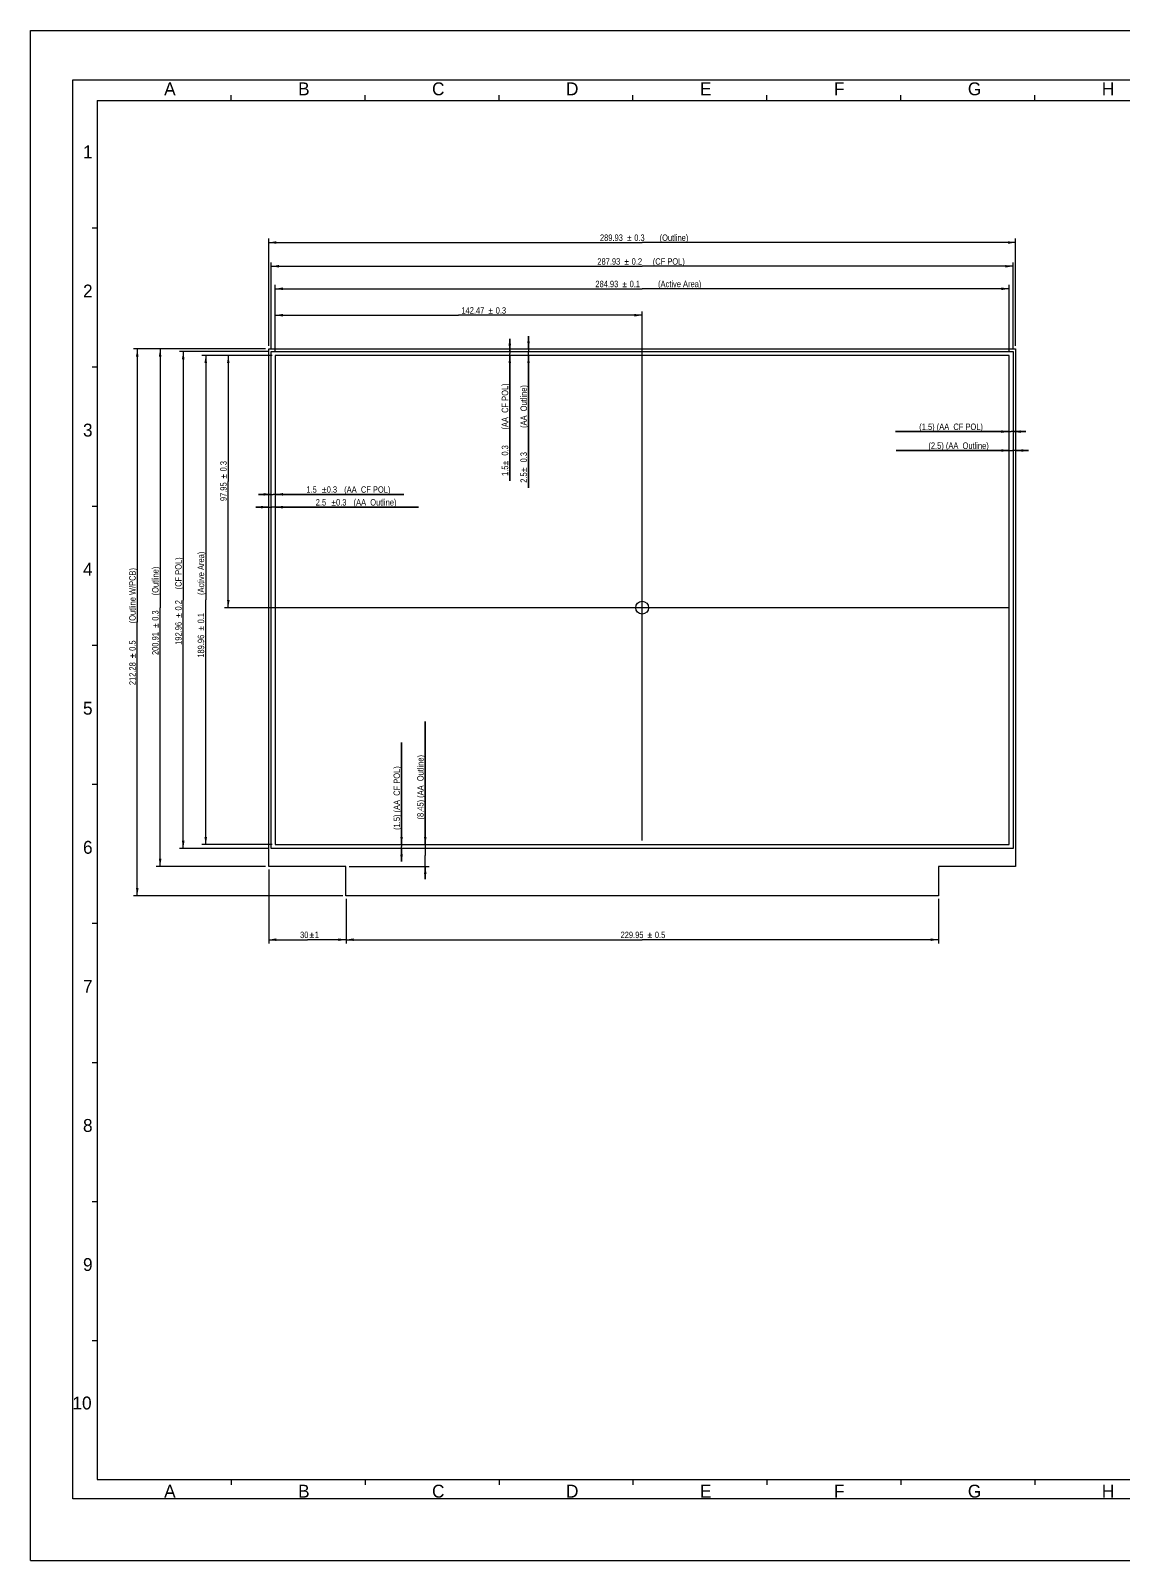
# Model space of a CAD drawing. Header units: millimetres. Extents: x 0 to 841, y 0 to 594.
# Drawn here: x 0 to 423, y 0 to 594 of the extents above; entities that cross this region are included whole.
import ezdxf
from ezdxf.enums import TextEntityAlignment as Align

# ---------------------------------------------------------------- set-up
doc = ezdxf.new("R2010")
doc.units = ezdxf.units.MM
doc.header["$LTSCALE"] = 46.255
doc.layers.get('0').update_dxf_attribs({"linetype": 'CONTINUOUS'})
doc.layers.add('5_CURVES', color=7, linetype='CONTINUOUS')
doc.styles.get("Standard").update_dxf_attribs({"font": 'txt', "width": 0.8})
doc.styles.add('TEXTSTYLE_2', font='txt')
doc.dimstyles.new('DIMSTYLE_1', dxfattribs={"dimtxt": 2.5, "dimasz": 3, "dimexe": 1.5, "dimexo": 1.2, "dimtad": 1, "dimdsep": 46, "dimtxsty": 'STANDARD', "dimblk": '_FILLED', "dimblk1": '_FILLED', "dimblk2": '_FILLED', "dimcen": 0.09, "dimazin": 2, "dimtp": 0.01, "dimtm": 0.01, "dimtfac": 1, "dimtofl": 0, "dimtmove": 0, "dimatfit": 3, "dimldrblk": '_FILLED', "dimfxl": 1, "dimtolj": 1, "dimarcsym": 0})
doc.dimstyles.new('DIMSTYLE_2', dxfattribs={"dimtxt": 2.5, "dimasz": 3, "dimexe": 1.5, "dimexo": 1.2, "dimtad": 1, "dimdsep": 46, "dimtxsty": 'STANDARD', "dimblk": '_FILLED', "dimblk1": '_FILLED', "dimblk2": '_FILLED', "dimcen": 0.09, "dimazin": 2, "dimtol": 1, "dimtp": 1, "dimtm": 1, "dimtfac": 1, "dimtofl": 0, "dimtmove": 0, "dimatfit": 3, "dimldrblk": '_FILLED', "dimfxl": 1, "dimtolj": 1, "dimarcsym": 0})
doc.dimstyles.new('DIMSTYLE_3', dxfattribs={"dimtxt": 2.5, "dimasz": 3, "dimexe": 1.5, "dimexo": 1.2, "dimtad": 1, "dimdsep": 46, "dimtxsty": 'STANDARD', "dimblk": '_FILLED', "dimblk1": '_FILLED', "dimblk2": '_FILLED', "dimcen": 0.09, "dimazin": 2, "dimtol": 1, "dimtp": 0.3, "dimtm": 0.3, "dimtfac": 1, "dimtofl": 0, "dimtmove": 0, "dimatfit": 3, "dimldrblk": '_FILLED', "dimfxl": 1, "dimtolj": 1, "dimarcsym": 0})
doc.dimstyles.new('DIMSTYLE_4', dxfattribs={"dimtxt": 2.5, "dimasz": 3, "dimexe": 1.5, "dimexo": 1.2, "dimtad": 1, "dimdsep": 46, "dimtxsty": 'STANDARD', "dimblk": '_FILLED', "dimblk1": '_FILLED', "dimblk2": '_FILLED', "dimcen": 0.09, "dimazin": 2, "dimtol": 1, "dimtp": 0.1, "dimtm": 0.1, "dimtfac": 1, "dimtofl": 0, "dimtmove": 0, "dimatfit": 3, "dimldrblk": '_FILLED', "dimfxl": 1, "dimtolj": 1, "dimarcsym": 0})
doc.dimstyles.new('DIMSTYLE_5', dxfattribs={"dimtxt": 2.5, "dimasz": 3, "dimexe": 1.5, "dimexo": 1.2, "dimtad": 1, "dimdsep": 46, "dimtxsty": 'STANDARD', "dimblk": '_FILLED', "dimblk1": '_FILLED', "dimblk2": '_FILLED', "dimcen": 0.09, "dimazin": 2, "dimtol": 1, "dimtp": 0.2, "dimtm": 0.2, "dimtfac": 1, "dimtofl": 0, "dimtmove": 0, "dimatfit": 3, "dimldrblk": '_FILLED', "dimfxl": 1, "dimtolj": 1, "dimarcsym": 0})
doc.dimstyles.new('DIMSTYLE_6', dxfattribs={"dimtxt": 2.5, "dimasz": 3, "dimexe": 1.5, "dimexo": 1.2, "dimtad": 1, "dimdsep": 46, "dimtxsty": 'STANDARD', "dimblk": '_FILLED', "dimblk1": '_FILLED', "dimblk2": '_FILLED', "dimcen": 0.09, "dimazin": 2, "dimtol": 1, "dimtp": 0.5, "dimtm": 0.5, "dimtfac": 1, "dimtofl": 0, "dimtmove": 0, "dimatfit": 3, "dimldrblk": '_FILLED', "dimfxl": 1, "dimtolj": 1, "dimarcsym": 0})
doc.dimstyles.new('DIMSTYLE_7', dxfattribs={"dimtxt": 2.5, "dimasz": 3, "dimexe": 1.5, "dimexo": 1.2, "dimtad": 1, "dimdsep": 46, "dimtxsty": 'STANDARD', "dimblk": '_FILLED', "dimblk1": '_FILLED', "dimblk2": '_FILLED', "dimcen": 0.09, "dimazin": 2, "dimtp": 0.3, "dimtm": 0.3, "dimtfac": 1, "dimtofl": 0, "dimtmove": 0, "dimatfit": 3, "dimldrblk": '_FILLED', "dimfxl": 1, "dimtolj": 1, "dimarcsym": 0})

# ---------------------------------------------------------------- blocks, each defined once
blk = doc.blocks.new('_FILLED')
at = {"color": 0, "linetype": 'BYBLOCK'}
blk.add_solid([(0, 0), (-1, 0.17), (-1, -0.17)], dxfattribs=at)
blk = doc.blocks.new('*D3')
at = {"color": 7, "linetype": 'CONTINUOUS'}
for p, q in [((94.94, 469.08), (94.94, 484.98)), ((94.94, 483.48), (166.17, 483.48)), ((237.4, 483.48), (166.17, 483.48)), ((237.4, 371.13), (237.4, 484.98))]:
    blk.add_line(p, q, dxfattribs=at)
at = {"color": 7, "linetype": 'CONTINUOUS', "xscale": 3, "yscale": 3, "zscale": 3, "rotation": 180}
blk.add_blockref('_FILLED', (94.94, 483.48), dxfattribs=at)
at = {"color": 7, "linetype": 'CONTINUOUS', "xscale": 3, "yscale": 3, "zscale": 3}
blk.add_blockref('_FILLED', (237.4, 483.48), dxfattribs=at)
at = {"color": 7, "linetype": 'CONTINUOUS', "width": 0.8}
for s, p in [('142.47', (171.68, 484.1)), ('0.3', (182.57, 484.1))]:
    blk.add_text(s, height=2.5, dxfattribs=at).set_placement(p, align=Align.CENTER)
blk = doc.blocks.new('*D4')
at = {"color": 7, "linetype": 'CONTINUOUS'}
for p, q in [((94.94, 469.08), (94.94, 495.25)), ((94.94, 493.75), (237.4, 493.75)), ((379.87, 493.75), (237.4, 493.75)), ((379.87, 469.08), (379.87, 495.25))]:
    blk.add_line(p, q, dxfattribs=at)
at = {"color": 7, "linetype": 'CONTINUOUS', "xscale": 3, "yscale": 3, "zscale": 3, "rotation": 180}
blk.add_blockref('_FILLED', (94.94, 493.75), dxfattribs=at)
at = {"color": 7, "linetype": 'CONTINUOUS', "xscale": 3, "yscale": 3, "zscale": 3}
blk.add_blockref('_FILLED', (379.87, 493.75), dxfattribs=at)
at = {"color": 7, "linetype": 'CONTINUOUS', "width": 0.8}
for s, p in [('284.93', (223.69, 494.37)), ('0.1', (234.57, 494.37)), (' (Active Area)', (251.57, 494.37))]:
    blk.add_text(s, height=2.5, dxfattribs=at).set_placement(p, align=Align.CENTER)
blk = doc.blocks.new('*D5')
at = {"color": 7, "linetype": 'CONTINUOUS'}
for p, q in [((93.74, 467.88), (75.24, 467.88)), ((76.74, 467.88), (76.74, 418.91)), ((76.74, 369.93), (76.74, 418.91)), ((236.2, 369.93), (75.24, 369.93))]:
    blk.add_line(p, q, dxfattribs=at)
at = {"color": 7, "linetype": 'CONTINUOUS', "xscale": 3, "yscale": 3, "zscale": 3}
for p, rotation in [((76.74, 467.88), 90), ((76.74, 369.93), 270)]:
    blk.add_blockref('_FILLED', p, dxfattribs=dict(at, rotation=rotation))
at = {"color": 7, "linetype": 'CONTINUOUS', "width": 0.8}
for s, p in [('0.3', (76.11, 424.85)), ('97.95', (76.11, 414.96))]:
    blk.add_text(s, height=2.5, rotation=90, dxfattribs=at).set_placement(p, align=Align.CENTER)
blk = doc.blocks.new('*D6')
at = {"color": 7, "linetype": 'CONTINUOUS'}
for p, q in [((93.74, 467.88), (66.49, 467.88)), ((67.99, 467.88), (67.99, 372.91)), ((67.99, 277.93), (67.99, 372.91)), ((93.74, 277.93), (66.49, 277.93))]:
    blk.add_line(p, q, dxfattribs=at)
at = {"color": 7, "linetype": 'CONTINUOUS', "xscale": 3, "yscale": 3, "zscale": 3}
for p, rotation in [((67.99, 467.88), 90), ((67.99, 277.93), 270)]:
    blk.add_blockref('_FILLED', p, dxfattribs=dict(at, rotation=rotation))
at = {"color": 7, "linetype": 'CONTINUOUS', "width": 0.8}
for s, p in [(' (Active Area)', (67.37, 382.85)), ('0.1', (67.37, 365.85)), ('189.96', (67.37, 354.96))]:
    blk.add_text(s, height=2.5, rotation=90, dxfattribs=at).set_placement(p, align=Align.CENTER)
blk = doc.blocks.new('*D7')
at = {"color": 7, "linetype": 'CONTINUOUS'}
for p, q in [((92.44, 471.58), (92.44, 513.21)), ((92.44, 511.71), (237.4, 511.71)), ((382.37, 511.71), (237.4, 511.71)), ((382.37, 471.58), (382.37, 513.21))]:
    blk.add_line(p, q, dxfattribs=at)
at = {"color": 7, "linetype": 'CONTINUOUS', "xscale": 3, "yscale": 3, "zscale": 3, "rotation": 180}
blk.add_blockref('_FILLED', (92.44, 511.71), dxfattribs=at)
at = {"color": 7, "linetype": 'CONTINUOUS', "xscale": 3, "yscale": 3, "zscale": 3}
blk.add_blockref('_FILLED', (382.37, 511.71), dxfattribs=at)
at = {"color": 7, "linetype": 'CONTINUOUS', "width": 0.8}
for s, p in [('289.93', (225.47, 512.34)), ('0.3', (236.35, 512.34)), (' (Outline)', (249.35, 512.34))]:
    blk.add_text(s, height=2.5, dxfattribs=at).set_placement(p, align=Align.CENTER)
blk = doc.blocks.new('*D8')
at = {"color": 7, "linetype": 'CONTINUOUS'}
for p, q in [((91.24, 470.38), (48.78, 470.38)), ((50.28, 470.38), (50.28, 369.93)), ((50.28, 269.48), (50.28, 369.93)), ((91.24, 269.48), (48.78, 269.48))]:
    blk.add_line(p, q, dxfattribs=at)
at = {"color": 7, "linetype": 'CONTINUOUS', "xscale": 3, "yscale": 3, "zscale": 3}
for p, rotation in [((50.28, 470.38), 90), ((50.28, 269.48), 270)]:
    blk.add_blockref('_FILLED', p, dxfattribs=dict(at, rotation=rotation))
at = {"color": 7, "linetype": 'CONTINUOUS', "width": 0.8}
for s, p in [(' (Outline)', (49.66, 379.87)), ('0.3', (49.66, 366.87)), ('200.91', (49.66, 355.99))]:
    blk.add_text(s, height=2.5, rotation=90, dxfattribs=at).set_placement(p, align=Align.CENTER)
blk = doc.blocks.new('*D9')
at = {"color": 7, "linetype": 'CONTINUOUS'}
for p, q in [((93.44, 470.58), (93.44, 503.99)), ((93.44, 502.49), (237.4, 502.49)), ((381.37, 502.49), (237.4, 502.49)), ((381.37, 470.58), (381.37, 503.99))]:
    blk.add_line(p, q, dxfattribs=at)
at = {"color": 7, "linetype": 'CONTINUOUS', "xscale": 3, "yscale": 3, "zscale": 3, "rotation": 180}
blk.add_blockref('_FILLED', (93.44, 502.49), dxfattribs=at)
at = {"color": 7, "linetype": 'CONTINUOUS', "xscale": 3, "yscale": 3, "zscale": 3}
blk.add_blockref('_FILLED', (381.37, 502.49), dxfattribs=at)
at = {"color": 7, "linetype": 'CONTINUOUS', "width": 0.8}
for s, p in [('287.93', (224.46, 503.11)), ('0.2', (235.35, 503.11)), (' (CF POL)', (247.35, 503.11))]:
    blk.add_text(s, height=2.5, dxfattribs=at).set_placement(p, align=Align.CENTER)
blk = doc.blocks.new('*D10')
at = {"color": 7, "linetype": 'CONTINUOUS'}
for p, q in [((92.24, 469.38), (57.75, 469.38)), ((59.25, 469.38), (59.25, 372.9)), ((59.25, 276.42), (59.25, 372.9)), ((92.24, 276.42), (57.75, 276.42))]:
    blk.add_line(p, q, dxfattribs=at)
at = {"color": 7, "linetype": 'CONTINUOUS', "xscale": 3, "yscale": 3, "zscale": 3}
for p, rotation in [((59.25, 469.38), 90), ((59.25, 276.42), 270)]:
    blk.add_blockref('_FILLED', p, dxfattribs=dict(at, rotation=rotation))
at = {"color": 7, "linetype": 'CONTINUOUS', "width": 0.8}
for s, p in [(' (CF POL)', (58.63, 382.85)), ('0.2', (58.63, 370.85)), ('192.96', (58.63, 359.96))]:
    blk.add_text(s, height=2.5, rotation=90, dxfattribs=at).set_placement(p, align=Align.CENTER)
blk = doc.blocks.new('*D11')
at = {"color": 7, "linetype": 'CONTINUOUS'}
for p, q in [((91.24, 470.38), (39.91, 470.38)), ((41.41, 470.38), (41.41, 364.24)), ((41.41, 258.1), (41.41, 364.24)), ((121.24, 258.1), (39.91, 258.1))]:
    blk.add_line(p, q, dxfattribs=at)
at = {"color": 7, "linetype": 'CONTINUOUS', "xscale": 3, "yscale": 3, "zscale": 3}
for p, rotation in [((41.41, 470.38), 90), ((41.41, 258.1), 270)]:
    blk.add_blockref('_FILLED', p, dxfattribs=dict(at, rotation=rotation))
at = {"color": 7, "linetype": 'CONTINUOUS', "width": 0.8}
for s, p in [(' (Outline W/PCB)', (40.78, 374.19)), ('0.5', (40.78, 355.19)), ('212.28', (40.78, 344.3))]:
    blk.add_text(s, height=2.5, rotation=90, dxfattribs=at).set_placement(p, align=Align.CENTER)
blk = doc.blocks.new('*D13')
at = {"color": 7, "linetype": 'CONTINUOUS'}
for p, q in [((92.44, 268.28), (92.44, 239.51)), ((122.44, 256.9), (122.44, 239.51)), ((92.44, 241.01), (107.44, 241.01)), ((122.44, 241.01), (107.44, 241.01))]:
    blk.add_line(p, q, dxfattribs=at)
at = {"color": 7, "linetype": 'CONTINUOUS', "xscale": 3, "yscale": 3, "zscale": 3, "rotation": 180}
blk.add_blockref('_FILLED', (92.44, 241.01), dxfattribs=at)
at = {"color": 7, "linetype": 'CONTINUOUS', "xscale": 3, "yscale": 3, "zscale": 3}
blk.add_blockref('_FILLED', (122.44, 241.01), dxfattribs=at)
at = {"color": 7, "linetype": 'CONTINUOUS', "width": 0.8}
for s, p in [('30', (106.23, 241.63)), ('1', (111.11, 241.63))]:
    blk.add_text(s, height=2.5, dxfattribs=at).set_placement(p, align=Align.CENTER)
blk = doc.blocks.new('*D14')
at = {"color": 7, "linetype": 'CONTINUOUS'}
for p, q in [((122.44, 256.9), (122.44, 239.51)), ((352.39, 256.9), (352.39, 239.51)), ((122.44, 241.01), (237.41, 241.01)), ((352.39, 241.01), (237.41, 241.01))]:
    blk.add_line(p, q, dxfattribs=at)
at = {"color": 7, "linetype": 'CONTINUOUS', "xscale": 3, "yscale": 3, "zscale": 3, "rotation": 180}
blk.add_blockref('_FILLED', (122.44, 241.01), dxfattribs=at)
at = {"color": 7, "linetype": 'CONTINUOUS', "xscale": 3, "yscale": 3, "zscale": 3}
blk.add_blockref('_FILLED', (352.39, 241.01), dxfattribs=at)
at = {"color": 7, "linetype": 'CONTINUOUS', "width": 0.8}
for s, p in [('229.95', (233.47, 241.63)), ('0.5', (244.36, 241.63))]:
    blk.add_text(s, height=2.5, dxfattribs=at).set_placement(p, align=Align.CENTER)
blk = doc.blocks.new('*D15')
at = {"color": 7, "linetype": 'CONTINUOUS'}
for p, q in [((193.29, 470.38), (193.29, 475.38)), ((193.29, 475.38), (193.29, 469.13)), ((193.29, 416.48), (193.29, 469.13)), ((193.29, 467.88), (193.29, 416.48))]:
    blk.add_line(p, q, dxfattribs=at)
at = {"color": 7, "linetype": 'CONTINUOUS', "xscale": 3, "yscale": 3, "zscale": 3}
for p, rotation in [((193.29, 470.38), 270), ((193.29, 467.88), 90)]:
    blk.add_blockref('_FILLED', p, dxfattribs=dict(at, rotation=rotation))
at = {"color": 7, "linetype": 'CONTINUOUS', "width": 0.8}
for s, p in [(' (AA_Outline)', (192.66, 456.36)), ('0.3', (192.66, 430.36)), ('2.5', (192.66, 422.48))]:
    blk.add_text(s, height=2.5, rotation=90, dxfattribs=at).set_placement(p, align=Align.RIGHT)
blk = doc.blocks.new('*D16')
at = {"color": 7, "linetype": 'CONTINUOUS'}
for p, q in [((186.02, 469.38), (186.02, 474.38)), ((186.02, 474.38), (186.02, 468.63)), ((186.02, 419.13), (186.02, 468.63)), ((186.02, 467.88), (186.02, 419.13))]:
    blk.add_line(p, q, dxfattribs=at)
at = {"color": 7, "linetype": 'CONTINUOUS', "xscale": 3, "yscale": 3, "zscale": 3}
for p, rotation in [((186.02, 469.38), 270), ((186.02, 467.88), 90)]:
    blk.add_blockref('_FILLED', p, dxfattribs=dict(at, rotation=rotation))
at = {"color": 7, "linetype": 'CONTINUOUS', "width": 0.8}
for s, p in [(' (AA_CF POL)', (185.4, 457.02)), ('0.3', (185.4, 433.02)), ('1.5', (185.4, 425.13))]:
    blk.add_text(s, height=2.5, rotation=90, dxfattribs=at).set_placement(p, align=Align.RIGHT)
blk = doc.blocks.new('*D17')
at = {"color": 7, "linetype": 'CONTINUOUS'}
for p, q in [((144.01, 277.93), (144.01, 317.64)), ((144.01, 317.64), (144.01, 277.18)), ((144.01, 271.42), (144.01, 277.18)), ((144.01, 276.42), (144.01, 271.42))]:
    blk.add_line(p, q, dxfattribs=at)
at = {"color": 7, "linetype": 'CONTINUOUS', "xscale": 3, "yscale": 3, "zscale": 3}
for p, rotation in [((144.01, 277.93), 270), ((144.01, 276.42), 90)]:
    blk.add_blockref('_FILLED', p, dxfattribs=dict(at, rotation=rotation))
at = {"color": 7, "linetype": 'CONTINUOUS', "insert": (140.89, 283.64), "char_height": 2.5, "width": 34, "attachment_point": 1, "rotation": 90, "line_spacing_factor": 0.9}
blk.add_mtext('(1.5) (AA_CF POL)', dxfattribs=at)
blk = doc.blocks.new('*D18')
at = {"color": 7, "linetype": 'CONTINUOUS'}
for p, q in [((153.2, 277.93), (153.2, 325.69)), ((153.2, 325.69), (153.2, 273.7)), ((153.2, 264.48), (153.2, 273.7)), ((123.64, 269.48), (154.7, 269.48)), ((153.2, 269.48), (153.2, 264.48))]:
    blk.add_line(p, q, dxfattribs=at)
at = {"color": 7, "linetype": 'CONTINUOUS', "xscale": 3, "yscale": 3, "zscale": 3}
for p, rotation in [((153.2, 277.93), 270), ((153.2, 269.48), 90)]:
    blk.add_blockref('_FILLED', p, dxfattribs=dict(at, rotation=rotation))
at = {"color": 7, "linetype": 'CONTINUOUS', "insert": (150.07, 287.69), "char_height": 2.5, "width": 38, "attachment_point": 1, "rotation": 90, "line_spacing_factor": 0.9}
blk.add_mtext('(8.45) (AA_Outline)', dxfattribs=at)
blk = doc.blocks.new('*D19')
at = {"color": 7, "linetype": 'CONTINUOUS'}
for p, q in [((92.44, 408.96), (87.44, 408.96)), ((87.44, 408.96), (93.69, 408.96)), ((150.58, 408.96), (93.69, 408.96)), ((94.94, 408.96), (150.58, 408.96))]:
    blk.add_line(p, q, dxfattribs=at)
at = {"color": 7, "linetype": 'CONTINUOUS', "xscale": 3, "yscale": 3, "zscale": 3}
blk.add_blockref('_FILLED', (92.44, 408.96), dxfattribs=at)
at = {"color": 7, "linetype": 'CONTINUOUS', "xscale": 3, "yscale": 3, "zscale": 3, "rotation": 180}
blk.add_blockref('_FILLED', (94.94, 408.96), dxfattribs=at)
at = {"color": 7, "linetype": 'CONTINUOUS', "width": 0.8}
for s, p in [('2.5', (110.69, 409.59)), ('0.3', (118.58, 409.59)), (' (AA_Outline)', (124.58, 409.59))]:
    blk.add_text(s, height=2.5, dxfattribs=at).set_placement(p)
blk = doc.blocks.new('*D20')
at = {"color": 7, "linetype": 'CONTINUOUS'}
for p, q in [((93.44, 413.93), (88.44, 413.93)), ((88.44, 413.93), (94.19, 413.93)), ((144.94, 413.93), (94.19, 413.93)), ((94.94, 413.93), (144.94, 413.93))]:
    blk.add_line(p, q, dxfattribs=at)
at = {"color": 7, "linetype": 'CONTINUOUS', "xscale": 3, "yscale": 3, "zscale": 3}
blk.add_blockref('_FILLED', (93.44, 413.93), dxfattribs=at)
at = {"color": 7, "linetype": 'CONTINUOUS', "xscale": 3, "yscale": 3, "zscale": 3, "rotation": 180}
blk.add_blockref('_FILLED', (94.94, 413.93), dxfattribs=at)
at = {"color": 7, "linetype": 'CONTINUOUS', "width": 0.8}
for s, p in [('1.5', (107.05, 414.55)), ('0.3', (114.94, 414.55)), (' (AA_CF POL)', (120.94, 414.55))]:
    blk.add_text(s, height=2.5, dxfattribs=at).set_placement(p)
blk = doc.blocks.new('*D21')
at = {"color": 7, "linetype": 'CONTINUOUS'}
for p, q in [((379.87, 430.96), (335.96, 430.96)), ((335.96, 430.96), (381.12, 430.96)), ((387.37, 430.96), (381.12, 430.96)), ((382.37, 430.96), (387.37, 430.96))]:
    blk.add_line(p, q, dxfattribs=at)
at = {"color": 7, "linetype": 'CONTINUOUS', "xscale": 3, "yscale": 3, "zscale": 3}
blk.add_blockref('_FILLED', (379.87, 430.96), dxfattribs=at)
at = {"color": 7, "linetype": 'CONTINUOUS', "xscale": 3, "yscale": 3, "zscale": 3, "rotation": 180}
blk.add_blockref('_FILLED', (382.37, 430.96), dxfattribs=at)
at = {"color": 7, "linetype": 'CONTINUOUS', "insert": (371.96, 434.09), "char_height": 2.5, "width": 36, "attachment_point": 3, "line_spacing_factor": 0.9}
blk.add_mtext('(2.5) (AA_Outline)', dxfattribs=at)
blk = doc.blocks.new('*D22')
at = {"color": 7, "linetype": 'CONTINUOUS'}
for p, q in [((379.87, 438.29), (335.69, 438.29)), ((335.69, 438.29), (380.62, 438.29)), ((386.37, 438.29), (380.62, 438.29)), ((381.37, 438.29), (386.37, 438.29))]:
    blk.add_line(p, q, dxfattribs=at)
at = {"color": 7, "linetype": 'CONTINUOUS', "xscale": 3, "yscale": 3, "zscale": 3}
blk.add_blockref('_FILLED', (379.87, 438.29), dxfattribs=at)
at = {"color": 7, "linetype": 'CONTINUOUS', "xscale": 3, "yscale": 3, "zscale": 3, "rotation": 180}
blk.add_blockref('_FILLED', (381.37, 438.29), dxfattribs=at)
at = {"color": 7, "linetype": 'CONTINUOUS', "insert": (369.69, 441.42), "char_height": 2.5, "width": 34, "attachment_point": 3, "line_spacing_factor": 0.9}
blk.add_mtext('(1.5) (AA_CF POL)', dxfattribs=at)

msp = doc.modelspace()

# ---------------------------------------------------------------- linework, layer by layer
at = {"color": 7, "linetype": 'CONTINUOUS'}
for p, q in [((0, 0), (0, 594)), ((0, 594), (841, 594)), ((16.342, 23.885), (16.342, 574.885)), ((16.342, 574.885), (819.342, 574.885)), ((25.842, 566.885), (25.842, 31.385)), ((25.842, 566.885), (809.342, 566.885)), ((77.842, 566.885), (77.842, 568.885)), ((129.842, 566.885), (129.842, 568.885)), ((181.842, 566.885), (181.842, 568.885)), ((233.842, 566.885), (233.842, 568.885)), ((285.842, 566.885), (285.842, 568.885)), ((337.842, 566.885), (337.842, 568.885)), ((389.842, 566.885), (389.842, 568.885)), ((23.842, 517.385), (25.842, 517.385)), ((92.437, 269.478), (92.437, 470.383)), ((92.437, 470.383), (382.37, 470.383)), ((382.37, 470.383), (382.37, 269.478)), ((23.842, 463.385), (25.842, 463.385)), ((23.842, 409.385), (25.842, 409.385)), ((23.842, 355.385), (25.842, 355.385)), ((23.842, 301.385), (25.842, 301.385)), ((122.437, 269.478), (92.437, 269.478)), ((122.437, 258.103), (122.437, 269.478)), ((382.37, 269.478), (352.387, 269.478)), ((352.387, 269.478), (352.387, 258.103)), ((352.387, 258.103), (122.437, 258.103)), ((23.842, 247.385), (25.842, 247.385)), ((23.842, 193.385), (25.842, 193.385)), ((23.842, 139.385), (25.842, 139.385)), ((23.842, 85.385), (25.842, 85.385)), ((25.842, 31.385), (809.342, 31.385)), ((77.842, 31.385), (77.842, 29.385)), ((129.842, 31.385), (129.842, 29.385)), ((181.842, 31.385), (181.842, 29.385)), ((233.842, 31.385), (233.842, 29.385)), ((285.842, 31.385), (285.842, 29.385)), ((337.842, 31.385), (337.842, 29.385)), ((389.842, 31.385), (389.842, 29.385)), ((819.342, 23.885), (16.342, 23.885)), ((0, 0), (841, 0))]:
    msp.add_line(p, q, dxfattribs=at)
for points in [[(232.542, 513.727), (233.217, 513.727), (231.593, 513.435)], [(232.25, 513.727), (232.542, 513.727), (231.593, 513.435)], [(232.25, 513.727), (231.593, 513.435), (231.593, 513.727)], [(232.25, 513.435), (231.593, 513.435), (233.217, 513.727)], [(233.217, 512.614), (231.593, 512.34), (231.593, 512.614)], [(231.593, 512.34), (233.217, 512.614), (233.217, 512.34)], [(232.542, 514.402), (232.25, 513.727), (232.25, 514.402)], [(232.25, 513.727), (232.542, 514.402), (232.542, 513.727)], [(232.542, 513.435), (232.25, 513.435), (233.217, 513.727)], [(232.542, 513.435), (232.25, 512.778), (232.25, 513.435)], [(232.25, 512.778), (232.542, 513.435), (232.542, 512.778)], [(232.542, 513.435), (233.217, 513.727), (233.217, 513.435)], [(231.537, 505.173), (231.245, 504.498), (231.245, 505.173)], [(231.245, 504.498), (231.537, 505.173), (231.537, 504.498)], [(231.537, 504.498), (232.212, 504.498), (230.588, 504.206)], [(231.245, 504.498), (231.537, 504.498), (230.588, 504.206)], [(231.245, 504.498), (230.588, 504.206), (230.588, 504.498)], [(231.245, 504.206), (230.588, 504.206), (232.212, 504.498)], [(232.212, 503.385), (230.588, 503.111), (230.588, 503.385)], [(230.588, 503.111), (232.212, 503.385), (232.212, 503.111)], [(231.537, 504.206), (231.245, 504.206), (232.212, 504.498)], [(231.537, 504.206), (231.245, 503.549), (231.245, 504.206)], [(231.245, 503.549), (231.537, 504.206), (231.537, 503.549)], [(231.537, 504.206), (232.212, 504.498), (232.212, 504.206)], [(230.765, 495.761), (231.44, 495.761), (229.816, 495.469)], [(230.473, 495.761), (230.765, 495.761), (229.816, 495.469)], [(230.473, 495.761), (229.816, 495.469), (229.816, 495.761)], [(230.473, 495.469), (229.816, 495.469), (231.44, 495.761)], [(231.44, 494.648), (229.816, 494.374), (229.816, 494.648)], [(229.816, 494.374), (231.44, 494.648), (231.44, 494.374)], [(230.765, 496.436), (230.473, 495.761), (230.473, 496.436)], [(230.473, 495.761), (230.765, 496.436), (230.765, 495.761)], [(230.765, 495.469), (230.473, 495.469), (231.44, 495.761)], [(230.765, 495.469), (230.473, 494.812), (230.473, 495.469)], [(230.473, 494.812), (230.765, 495.469), (230.765, 494.812)], [(230.765, 495.469), (231.44, 495.761), (231.44, 495.469)], [(178.758, 485.489), (179.433, 485.489), (177.809, 485.197)], [(178.466, 485.489), (178.758, 485.489), (177.809, 485.197)], [(178.466, 485.489), (177.809, 485.197), (177.809, 485.489)], [(178.466, 485.197), (177.809, 485.197), (179.433, 485.489)], [(179.433, 484.375), (177.809, 484.102), (177.809, 484.375)], [(177.809, 484.102), (179.433, 484.375), (179.433, 484.102)], [(178.758, 486.164), (178.466, 485.489), (178.466, 486.164)], [(178.466, 485.489), (178.758, 486.164), (178.758, 485.489)], [(178.758, 485.197), (178.466, 485.197), (179.433, 485.489)], [(178.758, 485.197), (178.466, 484.54), (178.466, 485.197)], [(178.466, 484.54), (178.758, 485.197), (178.758, 484.54)], [(178.758, 485.197), (179.433, 485.489), (179.433, 485.197)], [(183.337, 426.21), (184.013, 425.918), (183.337, 425.918)], [(184.013, 425.918), (183.337, 426.21), (184.013, 426.21)], [(184.013, 426.21), (184.013, 426.885), (184.305, 425.261)], [(184.305, 425.918), (184.305, 425.261), (184.013, 426.885)], [(184.305, 426.21), (184.305, 425.918), (184.013, 426.885)], [(184.305, 426.21), (184.013, 426.885), (184.305, 426.885)], [(184.013, 425.918), (184.013, 426.21), (184.305, 425.261)], [(184.013, 425.918), (184.305, 425.261), (184.013, 425.261)], [(184.305, 426.21), (184.962, 425.918), (184.305, 425.918)], [(184.962, 425.918), (184.305, 426.21), (184.962, 426.21)], [(185.126, 426.885), (185.399, 425.261), (185.126, 425.261)], [(185.399, 425.261), (185.126, 426.885), (185.399, 426.885)], [(190.598, 423.555), (191.273, 423.263), (190.598, 423.263)], [(191.273, 423.263), (190.598, 423.555), (191.273, 423.555)], [(191.273, 423.555), (191.273, 424.23), (191.565, 422.606)], [(191.565, 423.263), (191.565, 422.606), (191.273, 424.23)], [(191.565, 423.555), (191.565, 423.263), (191.273, 424.23)], [(191.565, 423.555), (191.273, 424.23), (191.565, 424.23)], [(191.273, 423.263), (191.273, 423.555), (191.565, 422.606)], [(191.273, 423.263), (191.565, 422.606), (191.273, 422.606)], [(191.565, 423.555), (192.222, 423.263), (191.565, 423.263)], [(192.222, 423.263), (191.565, 423.555), (192.222, 423.555)], [(192.386, 424.23), (192.66, 422.606), (192.386, 422.606)], [(192.66, 422.606), (192.386, 424.23), (192.66, 424.23)], [(74.048, 421.04), (74.724, 420.748), (74.048, 420.748)], [(74.724, 420.748), (74.048, 421.04), (74.724, 421.04)], [(74.724, 421.04), (74.724, 421.715), (75.016, 420.091)], [(75.016, 420.748), (75.016, 420.091), (74.724, 421.715)], [(75.016, 421.04), (75.016, 420.748), (74.724, 421.715)], [(75.016, 421.04), (74.724, 421.715), (75.016, 421.715)], [(74.724, 420.748), (74.724, 421.04), (75.016, 420.091)], [(74.724, 420.748), (75.016, 420.091), (74.724, 420.091)], [(75.016, 421.04), (75.673, 420.748), (75.016, 420.748)], [(75.673, 420.748), (75.016, 421.04), (75.673, 421.04)], [(75.837, 421.715), (76.11, 420.091), (75.837, 420.091)], [(76.11, 420.091), (75.837, 421.715), (76.11, 421.715)], [(114.13, 415.94), (114.805, 415.94), (113.181, 415.648)], [(113.838, 415.94), (114.13, 415.94), (113.181, 415.648)], [(113.838, 415.94), (113.181, 415.648), (113.181, 415.94)], [(113.838, 415.648), (113.181, 415.648), (114.805, 415.94)], [(114.13, 416.615), (113.838, 415.94), (113.838, 416.615)], [(113.838, 415.94), (114.13, 416.615), (114.13, 415.94)], [(114.13, 415.648), (113.838, 415.648), (114.805, 415.94)], [(114.13, 415.648), (114.805, 415.94), (114.805, 415.648)], [(114.805, 414.827), (113.181, 414.553), (113.181, 414.827)], [(113.181, 414.553), (114.805, 414.827), (114.805, 414.553)], [(114.13, 415.648), (113.838, 414.991), (113.838, 415.648)], [(113.838, 414.991), (114.13, 415.648), (114.13, 414.991)], [(117.771, 410.975), (118.446, 410.975), (116.822, 410.683)], [(117.479, 410.975), (117.771, 410.975), (116.822, 410.683)], [(117.479, 410.975), (116.822, 410.683), (116.822, 410.975)], [(117.479, 410.683), (116.822, 410.683), (118.446, 410.975)], [(118.446, 409.861), (116.822, 409.588), (116.822, 409.861)], [(116.822, 409.588), (118.446, 409.861), (118.446, 409.588)], [(117.771, 411.65), (117.479, 410.975), (117.479, 411.65)], [(117.479, 410.975), (117.771, 411.65), (117.771, 410.975)], [(117.771, 410.683), (117.479, 410.683), (118.446, 410.975)], [(117.771, 410.683), (117.479, 410.026), (117.479, 410.683)], [(117.479, 410.026), (117.771, 410.683), (117.771, 410.026)], [(117.771, 410.683), (118.446, 410.975), (118.446, 410.683)], [(47.598, 363.064), (48.273, 362.772), (47.598, 362.772)], [(48.273, 362.772), (47.598, 363.064), (48.273, 363.064)], [(48.273, 363.064), (48.273, 363.739), (48.565, 362.115)], [(48.565, 362.772), (48.565, 362.115), (48.273, 363.739)], [(48.565, 363.064), (48.565, 362.772), (48.273, 363.739)], [(48.565, 363.064), (48.273, 363.739), (48.565, 363.739)], [(48.273, 362.772), (48.273, 363.064), (48.565, 362.115)], [(48.273, 362.772), (48.565, 362.115), (48.273, 362.115)], [(48.565, 363.064), (49.222, 362.772), (48.565, 362.772)], [(49.222, 362.772), (48.565, 363.064), (49.222, 363.064)], [(49.386, 363.739), (49.66, 362.115), (49.386, 362.115)], [(49.66, 362.115), (49.386, 363.739), (49.66, 363.739)], [(56.563, 367.037), (57.238, 366.745), (56.563, 366.745)], [(57.238, 366.745), (56.563, 367.037), (57.238, 367.037)], [(57.238, 367.037), (57.238, 367.712), (57.53, 366.088)], [(57.53, 366.745), (57.53, 366.088), (57.238, 367.712)], [(57.53, 367.037), (57.53, 366.745), (57.238, 367.712)], [(57.53, 367.037), (57.238, 367.712), (57.53, 367.712)], [(57.238, 366.745), (57.238, 367.037), (57.53, 366.088)], [(57.238, 366.745), (57.53, 366.088), (57.238, 366.088)], [(57.53, 367.037), (58.187, 366.745), (57.53, 366.745)], [(58.187, 366.745), (57.53, 367.037), (58.187, 367.037)], [(58.351, 367.712), (58.625, 366.088), (58.351, 366.088)], [(58.625, 366.088), (58.351, 367.712), (58.625, 367.712)], [(65.982, 362.039), (65.982, 362.714), (66.274, 361.09)], [(66.274, 361.747), (66.274, 361.09), (65.982, 362.714)], [(66.274, 362.039), (66.274, 361.747), (65.982, 362.714)], [(66.274, 362.039), (65.982, 362.714), (66.274, 362.714)], [(67.095, 362.714), (67.369, 361.09), (67.095, 361.09)], [(67.369, 361.09), (67.095, 362.714), (67.369, 362.714)], [(65.307, 362.039), (65.982, 361.747), (65.307, 361.747)], [(65.982, 361.747), (65.307, 362.039), (65.982, 362.039)], [(65.982, 361.747), (65.982, 362.039), (66.274, 361.09)], [(65.982, 361.747), (66.274, 361.09), (65.982, 361.09)], [(66.274, 362.039), (66.931, 361.747), (66.274, 361.747)], [(66.931, 361.747), (66.274, 362.039), (66.931, 362.039)], [(38.718, 351.377), (39.394, 351.085), (38.718, 351.085)], [(39.394, 351.085), (38.718, 351.377), (39.394, 351.377)], [(39.394, 351.377), (39.394, 352.052), (39.686, 350.428)], [(39.686, 351.085), (39.686, 350.428), (39.394, 352.052)], [(39.686, 351.377), (39.686, 351.085), (39.394, 352.052)], [(39.686, 351.377), (39.394, 352.052), (39.686, 352.052)], [(39.394, 351.085), (39.394, 351.377), (39.686, 350.428)], [(39.394, 351.085), (39.686, 350.428), (39.394, 350.428)], [(39.686, 351.377), (40.342, 351.085), (39.686, 351.085)], [(40.342, 351.085), (39.686, 351.377), (40.342, 351.377)], [(40.507, 352.052), (40.78, 350.428), (40.507, 350.428)], [(40.78, 350.428), (40.507, 352.052), (40.78, 352.052)], [(109.304, 243.696), (109.013, 243.021), (109.013, 243.696)], [(109.013, 243.021), (109.304, 243.696), (109.304, 243.021)], [(240.545, 243.696), (240.253, 243.021), (240.253, 243.696)], [(240.253, 243.021), (240.545, 243.696), (240.545, 243.021)], [(109.304, 243.021), (109.98, 243.021), (108.356, 242.729)], [(109.013, 243.021), (109.304, 243.021), (108.356, 242.729)], [(109.013, 243.021), (108.356, 242.729), (108.356, 243.021)], [(109.013, 242.729), (108.356, 242.729), (109.98, 243.021)], [(109.98, 241.908), (108.356, 241.634), (108.356, 241.908)], [(108.356, 241.634), (109.98, 241.908), (109.98, 241.634)], [(109.304, 242.729), (109.013, 242.729), (109.98, 243.021)], [(109.304, 242.729), (109.013, 242.072), (109.013, 242.729)], [(109.013, 242.072), (109.304, 242.729), (109.304, 242.072)], [(109.304, 242.729), (109.98, 243.021), (109.98, 242.729)], [(240.545, 243.021), (241.22, 243.021), (239.596, 242.729)], [(240.253, 243.021), (240.545, 243.021), (239.596, 242.729)], [(240.253, 243.021), (239.596, 242.729), (239.596, 243.021)], [(240.253, 242.729), (239.596, 242.729), (241.22, 243.021)], [(241.22, 241.908), (239.596, 241.634), (239.596, 241.908)], [(239.596, 241.634), (241.22, 241.908), (241.22, 241.634)], [(240.545, 242.729), (240.253, 242.729), (241.22, 243.021)], [(240.545, 242.729), (240.253, 242.072), (240.253, 242.729)], [(240.253, 242.072), (240.545, 242.729), (240.545, 242.072)], [(240.545, 242.729), (241.22, 243.021), (241.22, 242.729)]]:
    msp.add_solid(points, dxfattribs=at)
at = {"layer": '5_CURVES', "color": 7, "linetype": 'CONTINUOUS'}
for p, q in [((93.438, 276.423), (93.438, 469.383)), ((93.438, 469.383), (381.368, 469.383)), ((381.368, 469.383), (381.368, 276.423)), ((94.937, 467.883), (94.937, 277.928)), ((379.87, 467.883), (94.937, 467.883)), ((237.412, 279.473), (237.412, 467.883)), ((379.87, 277.928), (379.87, 467.883)), ((379.87, 369.931), (94.937, 369.931)), ((381.368, 276.423), (93.438, 276.423)), ((94.937, 277.928), (379.87, 277.928))]:
    msp.add_line(p, q, dxfattribs=at)
msp.add_circle((237.403, 369.931), 2.5, dxfattribs=at)

# ---------------------------------------------------------------- texts
at = {"color": 7, "linetype": 'CONTINUOUS', "char_height": 5, "attachment_point": 1, "line_spacing_factor": 0.9, "style": 'TEXTSTYLE_2'}
for s, insert, width in [('A', (51.842, 573.885), 5), ('B', (103.842, 573.885), 5), ('C', (155.842, 573.885), 5), ('D', (207.842, 573.885), 5), ('E', (259.842, 573.885), 5), ('F', (311.842, 573.885), 5), ('G', (363.842, 573.885), 5), ('H', (415.842, 573.885), 5), ('1', (20.342, 549.385), 5), ('2', (20.342, 495.385), 5), ('3', (20.342, 441.385), 5), ('4', (20.342, 387.385), 5), ('5', (20.342, 333.385), 5), ('6', (20.342, 279.385), 5), ('7', (20.342, 225.385), 5), ('8', (20.342, 171.385), 5), ('9', (20.342, 117.385), 5), ('10', (16.248, 63.615), 10), ('A', (51.842, 29.385), 5), ('B', (103.842, 29.385), 5), ('C', (155.842, 29.385), 5), ('D', (207.842, 29.385), 5), ('E', (259.842, 29.385), 5), ('F', (311.842, 29.385), 5), ('G', (363.842, 29.385), 5), ('H', (415.842, 29.385), 5)]:
    msp.add_mtext(s, dxfattribs=dict(at, insert=insert, width=width))

# ---------------------------------------------------------------- dimensions: what is measured, and where the dimension line sits
at = {"color": 7, "linetype": 'CONTINUOUS'}
for base, p1, p2, text, dimstyle, picture, middle in [((382.37, 511.715), (92.437, 470.383), (382.37, 470.383), '<> (Outline)', 'DIMSTYLE_3', '*D7', (239.409, 511.715)), ((94.937, 408.963), (92.437, 470.383), (94.937, 467.883), '<> (AA_Outline)', 'DIMSTYLE_3', '*D19', (130.637, 408.963)), ((94.937, 413.928), (93.438, 469.383), (94.937, 467.883), '<> (AA_CF POL)', 'DIMSTYLE_3', '*D20', (125.996, 413.928)), ((382.37, 430.962), (379.87, 467.883), (382.37, 470.383), '(<>) (AA_Outline)', 'DIMSTYLE_1', '*D21', (353.964, 430.962))]:
    dim = msp.add_linear_dim(base=base, p1=p1, p2=p2, text=text, dimstyle=dimstyle, dxfattribs=at)
    dim.commit()
    dim.dimension.update_dxf_attribs({"geometry": picture, "text_midpoint": middle, "dimtype": 160})
for base, p1, p2, angle, text, dimstyle, picture, middle in [((93.438, 502.486), (381.368, 469.383), (93.438, 469.383), 180, '<> (CF POL)', 'DIMSTYLE_5', '*D9', (237.403, 502.486)), ((94.937, 493.749), (379.87, 467.883), (94.937, 467.883), 180, '<> (Active Area)', 'DIMSTYLE_4', '*D4', (241.632, 493.749)), ((193.285, 467.883), (92.437, 470.383), (94.937, 467.883), 270, '<> (AA_Outline)', 'DIMSTYLE_3', '*D15', (193.285, 436.422)), ((41.405, 258.103), (92.437, 470.383), (122.437, 258.103), 270, '<> (Outline W/PCB)', 'DIMSTYLE_6', '*D11', (41.405, 364.243)), ((50.284576899, 470.383082376), (92.436858895, 269.478082376), (92.436858895, 470.383082376), 90, '<> (Outline)', 'DIMSTYLE_3', '*D8', (50.284576899, 369.930582376)), ((59.25, 276.423), (93.438, 469.383), (93.438, 276.423), 270, '<> (CF POL)', 'DIMSTYLE_5', '*D10', (59.25, 372.903)), ((186.024, 467.883), (93.438, 469.383), (94.937, 467.883), 270, '<> (AA_CF POL)', 'DIMSTYLE_3', '*D16', (186.024, 438.077)), ((379.87, 438.295), (381.368, 469.383), (379.87, 467.883), 180, '(<>) (AA_CF POL)', 'DIMSTYLE_7', '*D22', (352.692, 438.295)), ((67.993689398, 277.928082376), (94.936858895, 467.883082376), (94.936858895, 277.928082376), 270, '<> (Active Area)', 'DIMSTYLE_4', '*D6', (67.993689398, 372.905582376)), ((153.196, 277.928), (122.437, 269.478), (94.937, 277.928), 90, '(<>) (AA_Outline)', 'DIMSTYLE_1', '*D18', (153.196, 306.69)), ((144.010785122, 276.423082376), (94.936858895, 277.928082376), (93.438358895, 276.423082376), 270, '(<>) (AA_CF POL)', 'DIMSTYLE_1', '*D17', (144.010785122, 300.635514389))]:
    dim = msp.add_linear_dim(base=base, p1=p1, p2=p2, angle=angle, text=text, dimstyle=dimstyle, dxfattribs=at)
    dim.commit()
    dim.dimension.update_dxf_attribs({"geometry": picture, "text_midpoint": middle, "dimtype": 160})
for base, p1, p2, dimstyle, picture, middle in [((237.403, 483.477), (94.937, 467.883), (237.403, 369.931), 'DIMSTYLE_3', '*D3', (175.624, 483.477)), ((122.437, 241.009), (92.437, 269.478), (122.437, 258.103), 'DIMSTYLE_2', '*D13', (108.171, 241.009)), ((352.387, 241.009), (122.437, 258.103), (352.387, 258.103), 'DIMSTYLE_6', '*D14', (237.412, 241.009))]:
    dim = msp.add_linear_dim(base=base, p1=p1, p2=p2, dimstyle=dimstyle, dxfattribs=at)
    dim.commit()
    dim.dimension.update_dxf_attribs({"geometry": picture, "text_midpoint": middle, "dimtype": 160})
dim = msp.add_linear_dim(base=(76.735, 369.931), p1=(94.937, 467.883), p2=(237.403, 369.931), angle=270, dimstyle='DIMSTYLE_3', dxfattribs=at)
dim.commit()
dim.dimension.update_dxf_attribs({"geometry": '*D5', "text_midpoint": (76.735, 418.907), "dimtype": 160})

doc.saveas('drawing.dxf')
